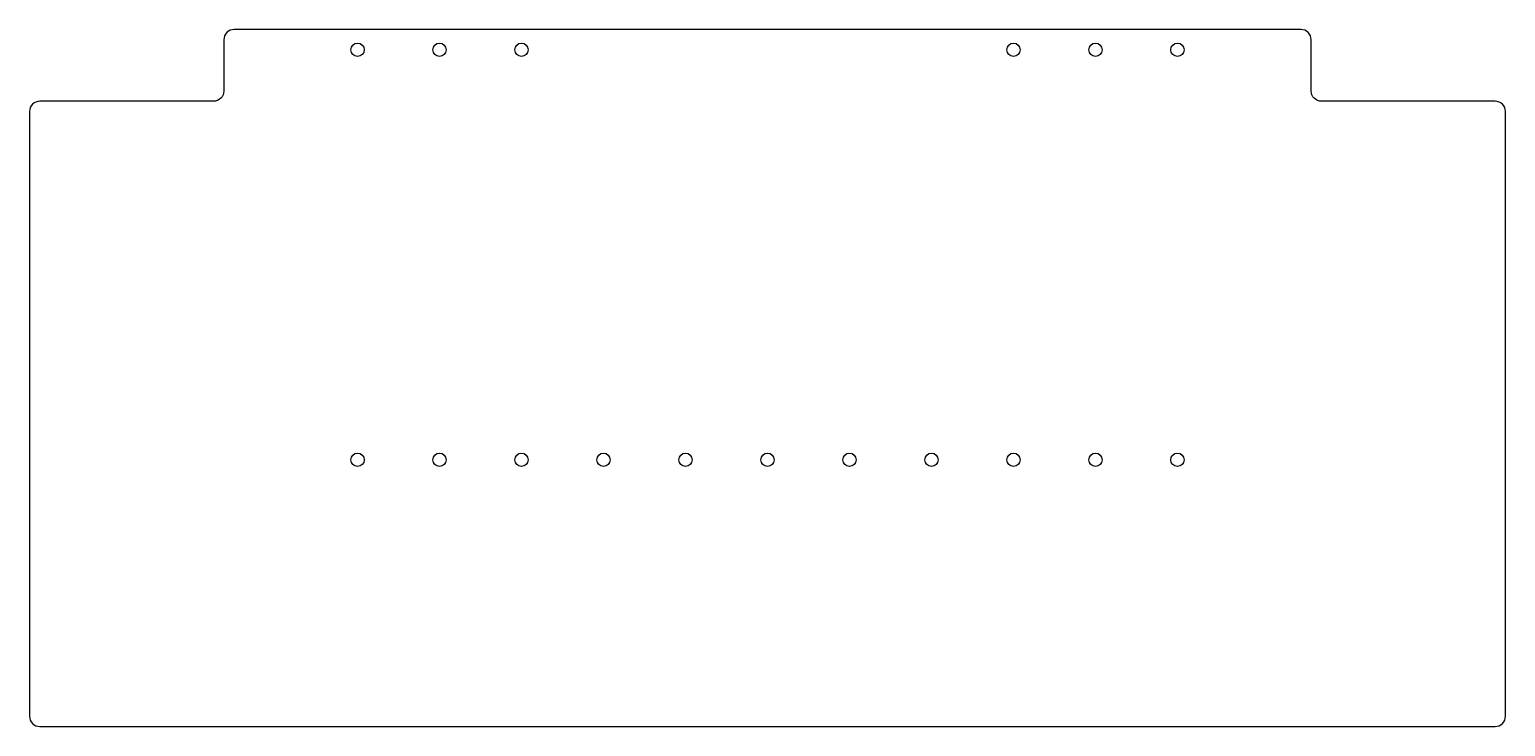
# Model space of a CAD drawing. Header units: inches. Extents: x -9 to 9, y -4.2 to 4.2.
import ezdxf

# ---------------------------------------------------------------- set-up
doc = ezdxf.new("R2010")
doc.units = ezdxf.units.IN
doc.header["$MEASUREMENT"] = 0

msp = doc.modelspace()

# ---------------------------------------------------------------- linework, layer by layer
msp.add_lwpolyline([(-9, -4.125, 0.414214), (-8.875, -4.25), (8.875, -4.25, 0.414214), (9, -4.125), (9, 3.25, 0.414214), (8.875, 3.375), (6.755, 3.375, -0.414214), (6.63, 3.5), (6.63, 4.125, 0.414214), (6.505, 4.25), (-6.505, 4.25, 0.414214), (-6.63, 4.125), (-6.63, 3.5, -0.414214), (-6.755, 3.375), (-8.875, 3.375, 0.414214), (-9, 3.25)], format="xyb", close=True)
for centre in [(-5, 4.003), (-4, 4.003), (-3, 4.003), (3, 4.003), (4, 4.003), (5, 4.003), (-5, -0.997), (-4, -0.997), (-3, -0.997), (-2, -0.997), (-1, -0.997), (0, -0.997), (1, -0.997), (2, -0.997), (3, -0.997), (4, -0.997), (5, -0.997)]:
    msp.add_circle(centre, 0.0815)

doc.saveas('drawing.dxf')
